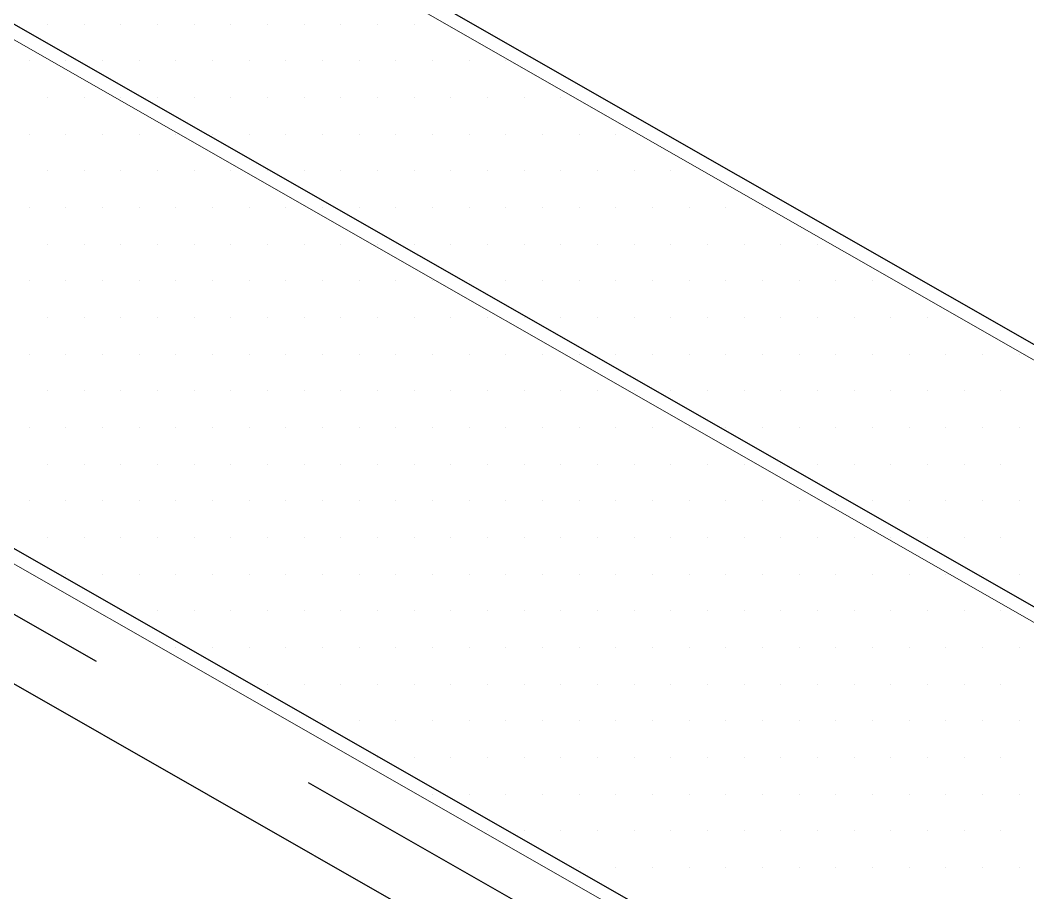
# Model space of a CAD drawing. Header units: inches. Extents: x -17.6 to 82.3, y -15.1 to 23.2.
# Drawn here: x -11.842 to -11.326, y 3.626 to 4.073 of the extents above; entities that cross this region are included whole.
import ezdxf

# ---------------------------------------------------------------- set-up
doc = ezdxf.new("R2010")
doc.units = ezdxf.units.IN
doc.header["$MEASUREMENT"] = 0
doc.linetypes.add('AI-Linetype-18', pattern=[0.375113, 0.250075, -0.125038])
for name, color, linetype, lineweight in [('.ATI-HATCH', 7, 'Continuous', 0), ('G-ANNO-TTLB', 7, 'Continuous', 0), ('TYVEK', 7, 'Continuous', 0)]:
    doc.layers.add(name, color=color, linetype=linetype, lineweight=lineweight)

# ---------------------------------------------------------------- blocks, each defined once
blk = doc.blocks.new('Block_420')
at = {"layer": '.ATI-HATCH'}
for points, knots in [([(-11.98042, 4.27412), (-11.98042, 4.27412), (-12.09708, 4.20662), (-12.09708, 4.20662), (-12.09708, 4.20662), (-11.09097, 3.63203), (-11.09097, 3.63203), (-11.09097, 3.63203), (-11.08097, 3.76051), (-11.08097, 3.76051), (-11.08097, 3.76051), (-11.98042, 4.27412), (-11.98042, 4.27412)], [0, 0, 0, 0, 1, 1, 1, 2, 2, 2, 3, 3, 3, 4, 4, 4, 4]), ([(-11.09097, 3.63203), (-11.09097, 3.63203), (-12.09708, 4.20662), (-12.09708, 4.20662), (-12.09708, 4.20662), (-12.21375, 4.13912), (-12.21375, 4.13912), (-12.21375, 4.13912), (-12.33042, 4.07162), (-12.33042, 4.07162), (-12.33042, 4.07162), (-10.4632, 3.00537), (-10.4632, 3.00537), (-10.4632, 3.00537), (-10.22986, 3.14037), (-10.22986, 3.14037), (-10.22986, 3.14037), (-10.49056, 3.28926), (-10.49056, 3.28926), (-10.49056, 3.28926), (-11.09097, 3.63203), (-11.09097, 3.63203)], [0, 0, 0, 0, 1, 1, 1, 2, 2, 2, 3, 3, 3, 4, 4, 4, 5, 5, 5, 6, 6, 6, 7, 7, 7, 7])]:
    blk.add_open_spline(points, degree=3, knots=knots, dxfattribs=at)
at = {"layer": '.ATI-HATCH', "color": 5, "lineweight": 0, "true_color": 0x0000ff}
for points in [[(-11.82754, 4.07055), (-11.82754, 4.07055), (-11.82754, 4.07055), (-11.82754, 4.07055)], [(-11.80879, 4.07055), (-11.80879, 4.07055), (-11.80879, 4.07055), (-11.80879, 4.07055)], [(-11.79003, 4.07055), (-11.79003, 4.07055), (-11.79003, 4.07055), (-11.79003, 4.07055)], [(-11.77128, 4.07055), (-11.77128, 4.07055), (-11.77128, 4.07055), (-11.77128, 4.07055)], [(-11.75252, 4.07055), (-11.75252, 4.07055), (-11.75252, 4.07055), (-11.75252, 4.07055)], [(-11.73377, 4.07055), (-11.73377, 4.07055), (-11.73377, 4.07055), (-11.73377, 4.07055)], [(-11.71501, 4.07055), (-11.71501, 4.07055), (-11.71501, 4.07055), (-11.71501, 4.07055)], [(-11.69625, 4.07055), (-11.69625, 4.07055), (-11.69625, 4.07055), (-11.69625, 4.07055)], [(-11.6775, 4.07055), (-11.6775, 4.07055), (-11.6775, 4.07055), (-11.6775, 4.07055)], [(-11.65874, 4.07055), (-11.65874, 4.07055), (-11.65874, 4.07055), (-11.65874, 4.07055)], [(-11.63999, 4.07055), (-11.63999, 4.07055), (-11.63999, 4.07055), (-11.63999, 4.07055)], [(-11.83692, 4.0518), (-11.83692, 4.0518), (-11.83692, 4.0518), (-11.83692, 4.0518)], [(-11.81817, 4.0518), (-11.81817, 4.0518), (-11.81817, 4.0518), (-11.81817, 4.0518)], [(-11.79941, 4.0518), (-11.79941, 4.0518), (-11.79941, 4.0518), (-11.79941, 4.0518)], [(-11.78066, 4.0518), (-11.78066, 4.0518), (-11.78066, 4.0518), (-11.78066, 4.0518)], [(-11.7619, 4.0518), (-11.7619, 4.0518), (-11.7619, 4.0518), (-11.7619, 4.0518)], [(-11.74314, 4.0518), (-11.74314, 4.0518), (-11.74314, 4.0518), (-11.74314, 4.0518)], [(-11.72439, 4.0518), (-11.72439, 4.0518), (-11.72439, 4.0518), (-11.72439, 4.0518)], [(-11.70563, 4.0518), (-11.70563, 4.0518), (-11.70563, 4.0518), (-11.70563, 4.0518)], [(-11.68688, 4.0518), (-11.68688, 4.0518), (-11.68688, 4.0518), (-11.68688, 4.0518)], [(-11.66812, 4.0518), (-11.66812, 4.0518), (-11.66812, 4.0518), (-11.66812, 4.0518)], [(-11.64937, 4.0518), (-11.64937, 4.0518), (-11.64937, 4.0518), (-11.64937, 4.0518)], [(-11.63061, 4.0518), (-11.63061, 4.0518), (-11.63061, 4.0518), (-11.63061, 4.0518)], [(-11.61185, 4.0518), (-11.61185, 4.0518), (-11.61185, 4.0518), (-11.61185, 4.0518)], [(-11.5931, 4.0518), (-11.5931, 4.0518), (-11.5931, 4.0518), (-11.5931, 4.0518)], [(-11.82754, 4.03304), (-11.82754, 4.03304), (-11.82754, 4.03304), (-11.82754, 4.03304)], [(-11.80879, 4.03304), (-11.80879, 4.03304), (-11.80879, 4.03304), (-11.80879, 4.03304)], [(-11.79003, 4.03304), (-11.79003, 4.03304), (-11.79003, 4.03304), (-11.79003, 4.03304)], [(-11.77128, 4.03304), (-11.77128, 4.03304), (-11.77128, 4.03304), (-11.77128, 4.03304)], [(-11.75252, 4.03304), (-11.75252, 4.03304), (-11.75252, 4.03304), (-11.75252, 4.03304)], [(-11.73377, 4.03304), (-11.73377, 4.03304), (-11.73377, 4.03304), (-11.73377, 4.03304)], [(-11.71501, 4.03304), (-11.71501, 4.03304), (-11.71501, 4.03304), (-11.71501, 4.03304)], [(-11.69625, 4.03304), (-11.69625, 4.03304), (-11.69625, 4.03304), (-11.69625, 4.03304)], [(-11.6775, 4.03304), (-11.6775, 4.03304), (-11.6775, 4.03304), (-11.6775, 4.03304)], [(-11.65874, 4.03304), (-11.65874, 4.03304), (-11.65874, 4.03304), (-11.65874, 4.03304)], [(-11.63999, 4.03304), (-11.63999, 4.03304), (-11.63999, 4.03304), (-11.63999, 4.03304)], [(-11.62123, 4.03304), (-11.62123, 4.03304), (-11.62123, 4.03304), (-11.62123, 4.03304)], [(-11.60248, 4.03304), (-11.60248, 4.03304), (-11.60248, 4.03304), (-11.60248, 4.03304)], [(-11.58372, 4.03304), (-11.58372, 4.03304), (-11.58372, 4.03304), (-11.58372, 4.03304)], [(-11.56496, 4.03304), (-11.56496, 4.03304), (-11.56496, 4.03304), (-11.56496, 4.03304)], [(-11.83692, 4.01429), (-11.83692, 4.01429), (-11.83692, 4.01429), (-11.83692, 4.01429)], [(-11.81817, 4.01429), (-11.81817, 4.01429), (-11.81817, 4.01429), (-11.81817, 4.01429)], [(-11.79941, 4.01429), (-11.79941, 4.01429), (-11.79941, 4.01429), (-11.79941, 4.01429)], [(-11.78066, 4.01429), (-11.78066, 4.01429), (-11.78066, 4.01429), (-11.78066, 4.01429)], [(-11.7619, 4.01429), (-11.7619, 4.01429), (-11.7619, 4.01429), (-11.7619, 4.01429)], [(-11.74314, 4.01429), (-11.74314, 4.01429), (-11.74314, 4.01429), (-11.74314, 4.01429)], [(-11.72439, 4.01429), (-11.72439, 4.01429), (-11.72439, 4.01429), (-11.72439, 4.01429)], [(-11.70563, 4.01429), (-11.70563, 4.01429), (-11.70563, 4.01429), (-11.70563, 4.01429)], [(-11.68688, 4.01429), (-11.68688, 4.01429), (-11.68688, 4.01429), (-11.68688, 4.01429)], [(-11.66812, 4.01429), (-11.66812, 4.01429), (-11.66812, 4.01429), (-11.66812, 4.01429)], [(-11.64937, 4.01429), (-11.64937, 4.01429), (-11.64937, 4.01429), (-11.64937, 4.01429)], [(-11.63061, 4.01429), (-11.63061, 4.01429), (-11.63061, 4.01429), (-11.63061, 4.01429)], [(-11.61185, 4.01429), (-11.61185, 4.01429), (-11.61185, 4.01429), (-11.61185, 4.01429)], [(-11.5931, 4.01429), (-11.5931, 4.01429), (-11.5931, 4.01429), (-11.5931, 4.01429)], [(-11.57434, 4.01429), (-11.57434, 4.01429), (-11.57434, 4.01429), (-11.57434, 4.01429)], [(-11.55559, 4.01429), (-11.55559, 4.01429), (-11.55559, 4.01429), (-11.55559, 4.01429)], [(-11.53683, 4.01429), (-11.53683, 4.01429), (-11.53683, 4.01429), (-11.53683, 4.01429)], [(-11.82754, 3.99553), (-11.82754, 3.99553), (-11.82754, 3.99553), (-11.82754, 3.99553)], [(-11.80879, 3.99553), (-11.80879, 3.99553), (-11.80879, 3.99553), (-11.80879, 3.99553)], [(-11.79003, 3.99553), (-11.79003, 3.99553), (-11.79003, 3.99553), (-11.79003, 3.99553)], [(-11.77128, 3.99553), (-11.77128, 3.99553), (-11.77128, 3.99553), (-11.77128, 3.99553)], [(-11.75252, 3.99553), (-11.75252, 3.99553), (-11.75252, 3.99553), (-11.75252, 3.99553)], [(-11.73377, 3.99553), (-11.73377, 3.99553), (-11.73377, 3.99553), (-11.73377, 3.99553)], [(-11.71501, 3.99553), (-11.71501, 3.99553), (-11.71501, 3.99553), (-11.71501, 3.99553)], [(-11.69625, 3.99553), (-11.69625, 3.99553), (-11.69625, 3.99553), (-11.69625, 3.99553)], [(-11.6775, 3.99553), (-11.6775, 3.99553), (-11.6775, 3.99553), (-11.6775, 3.99553)], [(-11.65874, 3.99553), (-11.65874, 3.99553), (-11.65874, 3.99553), (-11.65874, 3.99553)], [(-11.63999, 3.99553), (-11.63999, 3.99553), (-11.63999, 3.99553), (-11.63999, 3.99553)], [(-11.62123, 3.99553), (-11.62123, 3.99553), (-11.62123, 3.99553), (-11.62123, 3.99553)], [(-11.60248, 3.99553), (-11.60248, 3.99553), (-11.60248, 3.99553), (-11.60248, 3.99553)], [(-11.58372, 3.99553), (-11.58372, 3.99553), (-11.58372, 3.99553), (-11.58372, 3.99553)], [(-11.56496, 3.99553), (-11.56496, 3.99553), (-11.56496, 3.99553), (-11.56496, 3.99553)], [(-11.54621, 3.99553), (-11.54621, 3.99553), (-11.54621, 3.99553), (-11.54621, 3.99553)], [(-11.52745, 3.99553), (-11.52745, 3.99553), (-11.52745, 3.99553), (-11.52745, 3.99553)], [(-11.5087, 3.99553), (-11.5087, 3.99553), (-11.5087, 3.99553), (-11.5087, 3.99553)], [(-11.83692, 3.97677), (-11.83692, 3.97677), (-11.83692, 3.97677), (-11.83692, 3.97677)], [(-11.81817, 3.97677), (-11.81817, 3.97677), (-11.81817, 3.97677), (-11.81817, 3.97677)], [(-11.79941, 3.97677), (-11.79941, 3.97677), (-11.79941, 3.97677), (-11.79941, 3.97677)], [(-11.78066, 3.97677), (-11.78066, 3.97677), (-11.78066, 3.97677), (-11.78066, 3.97677)], [(-11.7619, 3.97677), (-11.7619, 3.97677), (-11.7619, 3.97677), (-11.7619, 3.97677)], [(-11.74314, 3.97677), (-11.74314, 3.97677), (-11.74314, 3.97677), (-11.74314, 3.97677)], [(-11.72439, 3.97677), (-11.72439, 3.97677), (-11.72439, 3.97677), (-11.72439, 3.97677)], [(-11.70563, 3.97677), (-11.70563, 3.97677), (-11.70563, 3.97677), (-11.70563, 3.97677)], [(-11.68688, 3.97677), (-11.68688, 3.97677), (-11.68688, 3.97677), (-11.68688, 3.97677)], [(-11.66812, 3.97677), (-11.66812, 3.97677), (-11.66812, 3.97677), (-11.66812, 3.97677)], [(-11.64937, 3.97677), (-11.64937, 3.97677), (-11.64937, 3.97677), (-11.64937, 3.97677)], [(-11.63061, 3.97677), (-11.63061, 3.97677), (-11.63061, 3.97677), (-11.63061, 3.97677)], [(-11.61185, 3.97677), (-11.61185, 3.97677), (-11.61185, 3.97677), (-11.61185, 3.97677)], [(-11.5931, 3.97677), (-11.5931, 3.97677), (-11.5931, 3.97677), (-11.5931, 3.97677)], [(-11.57434, 3.97677), (-11.57434, 3.97677), (-11.57434, 3.97677), (-11.57434, 3.97677)], [(-11.55559, 3.97677), (-11.55559, 3.97677), (-11.55559, 3.97677), (-11.55559, 3.97677)], [(-11.53683, 3.97677), (-11.53683, 3.97677), (-11.53683, 3.97677), (-11.53683, 3.97677)], [(-11.51808, 3.97677), (-11.51808, 3.97677), (-11.51808, 3.97677), (-11.51808, 3.97677)], [(-11.49932, 3.97677), (-11.49932, 3.97677), (-11.49932, 3.97677), (-11.49932, 3.97677)], [(-11.48056, 3.97677), (-11.48056, 3.97677), (-11.48056, 3.97677), (-11.48056, 3.97677)], [(-11.46181, 3.97677), (-11.46181, 3.97677), (-11.46181, 3.97677), (-11.46181, 3.97677)], [(-11.82754, 3.95802), (-11.82754, 3.95802), (-11.82754, 3.95802), (-11.82754, 3.95802)], [(-11.80879, 3.95802), (-11.80879, 3.95802), (-11.80879, 3.95802), (-11.80879, 3.95802)], [(-11.79003, 3.95802), (-11.79003, 3.95802), (-11.79003, 3.95802), (-11.79003, 3.95802)], [(-11.77128, 3.95802), (-11.77128, 3.95802), (-11.77128, 3.95802), (-11.77128, 3.95802)], [(-11.75252, 3.95802), (-11.75252, 3.95802), (-11.75252, 3.95802), (-11.75252, 3.95802)], [(-11.73377, 3.95802), (-11.73377, 3.95802), (-11.73377, 3.95802), (-11.73377, 3.95802)], [(-11.71501, 3.95802), (-11.71501, 3.95802), (-11.71501, 3.95802), (-11.71501, 3.95802)], [(-11.69625, 3.95802), (-11.69625, 3.95802), (-11.69625, 3.95802), (-11.69625, 3.95802)], [(-11.6775, 3.95802), (-11.6775, 3.95802), (-11.6775, 3.95802), (-11.6775, 3.95802)], [(-11.65874, 3.95802), (-11.65874, 3.95802), (-11.65874, 3.95802), (-11.65874, 3.95802)], [(-11.63999, 3.95802), (-11.63999, 3.95802), (-11.63999, 3.95802), (-11.63999, 3.95802)], [(-11.62123, 3.95802), (-11.62123, 3.95802), (-11.62123, 3.95802), (-11.62123, 3.95802)], [(-11.60248, 3.95802), (-11.60248, 3.95802), (-11.60248, 3.95802), (-11.60248, 3.95802)], [(-11.58372, 3.95802), (-11.58372, 3.95802), (-11.58372, 3.95802), (-11.58372, 3.95802)], [(-11.56496, 3.95802), (-11.56496, 3.95802), (-11.56496, 3.95802), (-11.56496, 3.95802)], [(-11.54621, 3.95802), (-11.54621, 3.95802), (-11.54621, 3.95802), (-11.54621, 3.95802)], [(-11.52745, 3.95802), (-11.52745, 3.95802), (-11.52745, 3.95802), (-11.52745, 3.95802)], [(-11.5087, 3.95802), (-11.5087, 3.95802), (-11.5087, 3.95802), (-11.5087, 3.95802)], [(-11.48994, 3.95802), (-11.48994, 3.95802), (-11.48994, 3.95802), (-11.48994, 3.95802)], [(-11.47119, 3.95802), (-11.47119, 3.95802), (-11.47119, 3.95802), (-11.47119, 3.95802)], [(-11.45243, 3.95802), (-11.45243, 3.95802), (-11.45243, 3.95802), (-11.45243, 3.95802)], [(-11.43368, 3.95802), (-11.43368, 3.95802), (-11.43368, 3.95802), (-11.43368, 3.95802)], [(-11.83692, 3.93926), (-11.83692, 3.93926), (-11.83692, 3.93926), (-11.83692, 3.93926)], [(-11.81817, 3.93926), (-11.81817, 3.93926), (-11.81817, 3.93926), (-11.81817, 3.93926)], [(-11.79941, 3.93926), (-11.79941, 3.93926), (-11.79941, 3.93926), (-11.79941, 3.93926)], [(-11.78066, 3.93926), (-11.78066, 3.93926), (-11.78066, 3.93926), (-11.78066, 3.93926)], [(-11.7619, 3.93926), (-11.7619, 3.93926), (-11.7619, 3.93926), (-11.7619, 3.93926)], [(-11.74314, 3.93926), (-11.74314, 3.93926), (-11.74314, 3.93926), (-11.74314, 3.93926)], [(-11.72439, 3.93926), (-11.72439, 3.93926), (-11.72439, 3.93926), (-11.72439, 3.93926)], [(-11.70563, 3.93926), (-11.70563, 3.93926), (-11.70563, 3.93926), (-11.70563, 3.93926)], [(-11.68688, 3.93926), (-11.68688, 3.93926), (-11.68688, 3.93926), (-11.68688, 3.93926)], [(-11.66812, 3.93926), (-11.66812, 3.93926), (-11.66812, 3.93926), (-11.66812, 3.93926)], [(-11.64937, 3.93926), (-11.64937, 3.93926), (-11.64937, 3.93926), (-11.64937, 3.93926)], [(-11.63061, 3.93926), (-11.63061, 3.93926), (-11.63061, 3.93926), (-11.63061, 3.93926)], [(-11.61185, 3.93926), (-11.61185, 3.93926), (-11.61185, 3.93926), (-11.61185, 3.93926)], [(-11.5931, 3.93926), (-11.5931, 3.93926), (-11.5931, 3.93926), (-11.5931, 3.93926)], [(-11.57434, 3.93926), (-11.57434, 3.93926), (-11.57434, 3.93926), (-11.57434, 3.93926)], [(-11.55559, 3.93926), (-11.55559, 3.93926), (-11.55559, 3.93926), (-11.55559, 3.93926)], [(-11.53683, 3.93926), (-11.53683, 3.93926), (-11.53683, 3.93926), (-11.53683, 3.93926)], [(-11.51808, 3.93926), (-11.51808, 3.93926), (-11.51808, 3.93926), (-11.51808, 3.93926)], [(-11.49932, 3.93926), (-11.49932, 3.93926), (-11.49932, 3.93926), (-11.49932, 3.93926)], [(-11.48056, 3.93926), (-11.48056, 3.93926), (-11.48056, 3.93926), (-11.48056, 3.93926)], [(-11.46181, 3.93926), (-11.46181, 3.93926), (-11.46181, 3.93926), (-11.46181, 3.93926)], [(-11.44305, 3.93926), (-11.44305, 3.93926), (-11.44305, 3.93926), (-11.44305, 3.93926)], [(-11.4243, 3.93926), (-11.4243, 3.93926), (-11.4243, 3.93926), (-11.4243, 3.93926)], [(-11.40554, 3.93926), (-11.40554, 3.93926), (-11.40554, 3.93926), (-11.40554, 3.93926)], [(-11.82754, 3.92051), (-11.82754, 3.92051), (-11.82754, 3.92051), (-11.82754, 3.92051)], [(-11.80879, 3.92051), (-11.80879, 3.92051), (-11.80879, 3.92051), (-11.80879, 3.92051)], [(-11.79003, 3.92051), (-11.79003, 3.92051), (-11.79003, 3.92051), (-11.79003, 3.92051)], [(-11.77128, 3.92051), (-11.77128, 3.92051), (-11.77128, 3.92051), (-11.77128, 3.92051)], [(-11.75252, 3.92051), (-11.75252, 3.92051), (-11.75252, 3.92051), (-11.75252, 3.92051)], [(-11.73377, 3.92051), (-11.73377, 3.92051), (-11.73377, 3.92051), (-11.73377, 3.92051)], [(-11.71501, 3.92051), (-11.71501, 3.92051), (-11.71501, 3.92051), (-11.71501, 3.92051)], [(-11.69625, 3.92051), (-11.69625, 3.92051), (-11.69625, 3.92051), (-11.69625, 3.92051)], [(-11.6775, 3.92051), (-11.6775, 3.92051), (-11.6775, 3.92051), (-11.6775, 3.92051)], [(-11.65874, 3.92051), (-11.65874, 3.92051), (-11.65874, 3.92051), (-11.65874, 3.92051)], [(-11.63999, 3.92051), (-11.63999, 3.92051), (-11.63999, 3.92051), (-11.63999, 3.92051)], [(-11.62123, 3.92051), (-11.62123, 3.92051), (-11.62123, 3.92051), (-11.62123, 3.92051)], [(-11.60248, 3.92051), (-11.60248, 3.92051), (-11.60248, 3.92051), (-11.60248, 3.92051)], [(-11.58372, 3.92051), (-11.58372, 3.92051), (-11.58372, 3.92051), (-11.58372, 3.92051)], [(-11.56496, 3.92051), (-11.56496, 3.92051), (-11.56496, 3.92051), (-11.56496, 3.92051)], [(-11.54621, 3.92051), (-11.54621, 3.92051), (-11.54621, 3.92051), (-11.54621, 3.92051)], [(-11.52745, 3.92051), (-11.52745, 3.92051), (-11.52745, 3.92051), (-11.52745, 3.92051)], [(-11.5087, 3.92051), (-11.5087, 3.92051), (-11.5087, 3.92051), (-11.5087, 3.92051)], [(-11.48994, 3.92051), (-11.48994, 3.92051), (-11.48994, 3.92051), (-11.48994, 3.92051)], [(-11.47119, 3.92051), (-11.47119, 3.92051), (-11.47119, 3.92051), (-11.47119, 3.92051)], [(-11.45243, 3.92051), (-11.45243, 3.92051), (-11.45243, 3.92051), (-11.45243, 3.92051)], [(-11.43368, 3.92051), (-11.43368, 3.92051), (-11.43368, 3.92051), (-11.43368, 3.92051)], [(-11.41492, 3.92051), (-11.41492, 3.92051), (-11.41492, 3.92051), (-11.41492, 3.92051)], [(-11.39616, 3.92051), (-11.39616, 3.92051), (-11.39616, 3.92051), (-11.39616, 3.92051)], [(-11.37741, 3.92051), (-11.37741, 3.92051), (-11.37741, 3.92051), (-11.37741, 3.92051)], [(-11.83692, 3.90175), (-11.83692, 3.90175), (-11.83692, 3.90175), (-11.83692, 3.90175)], [(-11.81817, 3.90175), (-11.81817, 3.90175), (-11.81817, 3.90175), (-11.81817, 3.90175)], [(-11.79941, 3.90175), (-11.79941, 3.90175), (-11.79941, 3.90175), (-11.79941, 3.90175)], [(-11.78066, 3.90175), (-11.78066, 3.90175), (-11.78066, 3.90175), (-11.78066, 3.90175)], [(-11.7619, 3.90175), (-11.7619, 3.90175), (-11.7619, 3.90175), (-11.7619, 3.90175)], [(-11.74314, 3.90175), (-11.74314, 3.90175), (-11.74314, 3.90175), (-11.74314, 3.90175)], [(-11.72439, 3.90175), (-11.72439, 3.90175), (-11.72439, 3.90175), (-11.72439, 3.90175)], [(-11.70563, 3.90175), (-11.70563, 3.90175), (-11.70563, 3.90175), (-11.70563, 3.90175)], [(-11.68688, 3.90175), (-11.68688, 3.90175), (-11.68688, 3.90175), (-11.68688, 3.90175)], [(-11.66812, 3.90175), (-11.66812, 3.90175), (-11.66812, 3.90175), (-11.66812, 3.90175)], [(-11.64937, 3.90175), (-11.64937, 3.90175), (-11.64937, 3.90175), (-11.64937, 3.90175)], [(-11.63061, 3.90175), (-11.63061, 3.90175), (-11.63061, 3.90175), (-11.63061, 3.90175)], [(-11.61185, 3.90175), (-11.61185, 3.90175), (-11.61185, 3.90175), (-11.61185, 3.90175)], [(-11.5931, 3.90175), (-11.5931, 3.90175), (-11.5931, 3.90175), (-11.5931, 3.90175)], [(-11.57434, 3.90175), (-11.57434, 3.90175), (-11.57434, 3.90175), (-11.57434, 3.90175)], [(-11.55559, 3.90175), (-11.55559, 3.90175), (-11.55559, 3.90175), (-11.55559, 3.90175)], [(-11.53683, 3.90175), (-11.53683, 3.90175), (-11.53683, 3.90175), (-11.53683, 3.90175)], [(-11.51808, 3.90175), (-11.51808, 3.90175), (-11.51808, 3.90175), (-11.51808, 3.90175)], [(-11.49932, 3.90175), (-11.49932, 3.90175), (-11.49932, 3.90175), (-11.49932, 3.90175)], [(-11.48056, 3.90175), (-11.48056, 3.90175), (-11.48056, 3.90175), (-11.48056, 3.90175)], [(-11.46181, 3.90175), (-11.46181, 3.90175), (-11.46181, 3.90175), (-11.46181, 3.90175)], [(-11.44305, 3.90175), (-11.44305, 3.90175), (-11.44305, 3.90175), (-11.44305, 3.90175)], [(-11.4243, 3.90175), (-11.4243, 3.90175), (-11.4243, 3.90175), (-11.4243, 3.90175)], [(-11.40554, 3.90175), (-11.40554, 3.90175), (-11.40554, 3.90175), (-11.40554, 3.90175)], [(-11.38679, 3.90175), (-11.38679, 3.90175), (-11.38679, 3.90175), (-11.38679, 3.90175)], [(-11.36803, 3.90175), (-11.36803, 3.90175), (-11.36803, 3.90175), (-11.36803, 3.90175)], [(-11.34927, 3.90175), (-11.34927, 3.90175), (-11.34927, 3.90175), (-11.34927, 3.90175)], [(-11.33052, 3.90175), (-11.33052, 3.90175), (-11.33052, 3.90175), (-11.33052, 3.90175)], [(-11.82754, 3.883), (-11.82754, 3.883), (-11.82754, 3.883), (-11.82754, 3.883)], [(-11.80879, 3.883), (-11.80879, 3.883), (-11.80879, 3.883), (-11.80879, 3.883)], [(-11.79003, 3.883), (-11.79003, 3.883), (-11.79003, 3.883), (-11.79003, 3.883)], [(-11.77128, 3.883), (-11.77128, 3.883), (-11.77128, 3.883), (-11.77128, 3.883)], [(-11.75252, 3.883), (-11.75252, 3.883), (-11.75252, 3.883), (-11.75252, 3.883)], [(-11.73377, 3.883), (-11.73377, 3.883), (-11.73377, 3.883), (-11.73377, 3.883)], [(-11.71501, 3.883), (-11.71501, 3.883), (-11.71501, 3.883), (-11.71501, 3.883)], [(-11.69625, 3.883), (-11.69625, 3.883), (-11.69625, 3.883), (-11.69625, 3.883)], [(-11.6775, 3.883), (-11.6775, 3.883), (-11.6775, 3.883), (-11.6775, 3.883)], [(-11.65874, 3.883), (-11.65874, 3.883), (-11.65874, 3.883), (-11.65874, 3.883)], [(-11.63999, 3.883), (-11.63999, 3.883), (-11.63999, 3.883), (-11.63999, 3.883)], [(-11.62123, 3.883), (-11.62123, 3.883), (-11.62123, 3.883), (-11.62123, 3.883)], [(-11.60248, 3.883), (-11.60248, 3.883), (-11.60248, 3.883), (-11.60248, 3.883)], [(-11.58372, 3.883), (-11.58372, 3.883), (-11.58372, 3.883), (-11.58372, 3.883)], [(-11.56496, 3.883), (-11.56496, 3.883), (-11.56496, 3.883), (-11.56496, 3.883)], [(-11.54621, 3.883), (-11.54621, 3.883), (-11.54621, 3.883), (-11.54621, 3.883)], [(-11.52745, 3.883), (-11.52745, 3.883), (-11.52745, 3.883), (-11.52745, 3.883)], [(-11.5087, 3.883), (-11.5087, 3.883), (-11.5087, 3.883), (-11.5087, 3.883)], [(-11.48994, 3.883), (-11.48994, 3.883), (-11.48994, 3.883), (-11.48994, 3.883)], [(-11.47119, 3.883), (-11.47119, 3.883), (-11.47119, 3.883), (-11.47119, 3.883)], [(-11.45243, 3.883), (-11.45243, 3.883), (-11.45243, 3.883), (-11.45243, 3.883)], [(-11.43368, 3.883), (-11.43368, 3.883), (-11.43368, 3.883), (-11.43368, 3.883)], [(-11.41492, 3.883), (-11.41492, 3.883), (-11.41492, 3.883), (-11.41492, 3.883)], [(-11.39616, 3.883), (-11.39616, 3.883), (-11.39616, 3.883), (-11.39616, 3.883)], [(-11.37741, 3.883), (-11.37741, 3.883), (-11.37741, 3.883), (-11.37741, 3.883)], [(-11.35865, 3.883), (-11.35865, 3.883), (-11.35865, 3.883), (-11.35865, 3.883)], [(-11.3399, 3.883), (-11.3399, 3.883), (-11.3399, 3.883), (-11.3399, 3.883)], [(-11.83692, 3.86424), (-11.83692, 3.86424), (-11.83692, 3.86424), (-11.83692, 3.86424)], [(-11.81817, 3.86424), (-11.81817, 3.86424), (-11.81817, 3.86424), (-11.81817, 3.86424)], [(-11.79941, 3.86424), (-11.79941, 3.86424), (-11.79941, 3.86424), (-11.79941, 3.86424)], [(-11.78066, 3.86424), (-11.78066, 3.86424), (-11.78066, 3.86424), (-11.78066, 3.86424)], [(-11.7619, 3.86424), (-11.7619, 3.86424), (-11.7619, 3.86424), (-11.7619, 3.86424)], [(-11.74314, 3.86424), (-11.74314, 3.86424), (-11.74314, 3.86424), (-11.74314, 3.86424)], [(-11.72439, 3.86424), (-11.72439, 3.86424), (-11.72439, 3.86424), (-11.72439, 3.86424)], [(-11.70563, 3.86424), (-11.70563, 3.86424), (-11.70563, 3.86424), (-11.70563, 3.86424)], [(-11.68688, 3.86424), (-11.68688, 3.86424), (-11.68688, 3.86424), (-11.68688, 3.86424)], [(-11.66812, 3.86424), (-11.66812, 3.86424), (-11.66812, 3.86424), (-11.66812, 3.86424)], [(-11.64937, 3.86424), (-11.64937, 3.86424), (-11.64937, 3.86424), (-11.64937, 3.86424)], [(-11.63061, 3.86424), (-11.63061, 3.86424), (-11.63061, 3.86424), (-11.63061, 3.86424)], [(-11.61185, 3.86424), (-11.61185, 3.86424), (-11.61185, 3.86424), (-11.61185, 3.86424)], [(-11.5931, 3.86424), (-11.5931, 3.86424), (-11.5931, 3.86424), (-11.5931, 3.86424)], [(-11.57434, 3.86424), (-11.57434, 3.86424), (-11.57434, 3.86424), (-11.57434, 3.86424)], [(-11.55559, 3.86424), (-11.55559, 3.86424), (-11.55559, 3.86424), (-11.55559, 3.86424)], [(-11.53683, 3.86424), (-11.53683, 3.86424), (-11.53683, 3.86424), (-11.53683, 3.86424)], [(-11.51808, 3.86424), (-11.51808, 3.86424), (-11.51808, 3.86424), (-11.51808, 3.86424)], [(-11.49932, 3.86424), (-11.49932, 3.86424), (-11.49932, 3.86424), (-11.49932, 3.86424)], [(-11.48056, 3.86424), (-11.48056, 3.86424), (-11.48056, 3.86424), (-11.48056, 3.86424)], [(-11.46181, 3.86424), (-11.46181, 3.86424), (-11.46181, 3.86424), (-11.46181, 3.86424)], [(-11.44305, 3.86424), (-11.44305, 3.86424), (-11.44305, 3.86424), (-11.44305, 3.86424)], [(-11.4243, 3.86424), (-11.4243, 3.86424), (-11.4243, 3.86424), (-11.4243, 3.86424)], [(-11.40554, 3.86424), (-11.40554, 3.86424), (-11.40554, 3.86424), (-11.40554, 3.86424)], [(-11.38679, 3.86424), (-11.38679, 3.86424), (-11.38679, 3.86424), (-11.38679, 3.86424)], [(-11.36803, 3.86424), (-11.36803, 3.86424), (-11.36803, 3.86424), (-11.36803, 3.86424)], [(-11.34927, 3.86424), (-11.34927, 3.86424), (-11.34927, 3.86424), (-11.34927, 3.86424)], [(-11.33052, 3.86424), (-11.33052, 3.86424), (-11.33052, 3.86424), (-11.33052, 3.86424)], [(-11.82754, 3.84548), (-11.82754, 3.84548), (-11.82754, 3.84548), (-11.82754, 3.84548)], [(-11.80879, 3.84548), (-11.80879, 3.84548), (-11.80879, 3.84548), (-11.80879, 3.84548)], [(-11.79003, 3.84548), (-11.79003, 3.84548), (-11.79003, 3.84548), (-11.79003, 3.84548)], [(-11.77128, 3.84548), (-11.77128, 3.84548), (-11.77128, 3.84548), (-11.77128, 3.84548)], [(-11.75252, 3.84548), (-11.75252, 3.84548), (-11.75252, 3.84548), (-11.75252, 3.84548)], [(-11.73377, 3.84548), (-11.73377, 3.84548), (-11.73377, 3.84548), (-11.73377, 3.84548)], [(-11.71501, 3.84548), (-11.71501, 3.84548), (-11.71501, 3.84548), (-11.71501, 3.84548)], [(-11.69625, 3.84548), (-11.69625, 3.84548), (-11.69625, 3.84548), (-11.69625, 3.84548)], [(-11.6775, 3.84548), (-11.6775, 3.84548), (-11.6775, 3.84548), (-11.6775, 3.84548)], [(-11.65874, 3.84548), (-11.65874, 3.84548), (-11.65874, 3.84548), (-11.65874, 3.84548)], [(-11.63999, 3.84548), (-11.63999, 3.84548), (-11.63999, 3.84548), (-11.63999, 3.84548)], [(-11.62123, 3.84548), (-11.62123, 3.84548), (-11.62123, 3.84548), (-11.62123, 3.84548)], [(-11.60248, 3.84548), (-11.60248, 3.84548), (-11.60248, 3.84548), (-11.60248, 3.84548)], [(-11.58372, 3.84548), (-11.58372, 3.84548), (-11.58372, 3.84548), (-11.58372, 3.84548)], [(-11.56496, 3.84548), (-11.56496, 3.84548), (-11.56496, 3.84548), (-11.56496, 3.84548)], [(-11.54621, 3.84548), (-11.54621, 3.84548), (-11.54621, 3.84548), (-11.54621, 3.84548)], [(-11.52745, 3.84548), (-11.52745, 3.84548), (-11.52745, 3.84548), (-11.52745, 3.84548)], [(-11.5087, 3.84548), (-11.5087, 3.84548), (-11.5087, 3.84548), (-11.5087, 3.84548)], [(-11.48994, 3.84548), (-11.48994, 3.84548), (-11.48994, 3.84548), (-11.48994, 3.84548)], [(-11.47119, 3.84548), (-11.47119, 3.84548), (-11.47119, 3.84548), (-11.47119, 3.84548)], [(-11.45243, 3.84548), (-11.45243, 3.84548), (-11.45243, 3.84548), (-11.45243, 3.84548)], [(-11.43368, 3.84548), (-11.43368, 3.84548), (-11.43368, 3.84548), (-11.43368, 3.84548)], [(-11.41492, 3.84548), (-11.41492, 3.84548), (-11.41492, 3.84548), (-11.41492, 3.84548)], [(-11.39616, 3.84548), (-11.39616, 3.84548), (-11.39616, 3.84548), (-11.39616, 3.84548)], [(-11.37741, 3.84548), (-11.37741, 3.84548), (-11.37741, 3.84548), (-11.37741, 3.84548)], [(-11.35865, 3.84548), (-11.35865, 3.84548), (-11.35865, 3.84548), (-11.35865, 3.84548)], [(-11.3399, 3.84548), (-11.3399, 3.84548), (-11.3399, 3.84548), (-11.3399, 3.84548)], [(-11.83692, 3.82673), (-11.83692, 3.82673), (-11.83692, 3.82673), (-11.83692, 3.82673)], [(-11.81817, 3.82673), (-11.81817, 3.82673), (-11.81817, 3.82673), (-11.81817, 3.82673)], [(-11.79941, 3.82673), (-11.79941, 3.82673), (-11.79941, 3.82673), (-11.79941, 3.82673)], [(-11.78066, 3.82673), (-11.78066, 3.82673), (-11.78066, 3.82673), (-11.78066, 3.82673)], [(-11.7619, 3.82673), (-11.7619, 3.82673), (-11.7619, 3.82673), (-11.7619, 3.82673)], [(-11.74314, 3.82673), (-11.74314, 3.82673), (-11.74314, 3.82673), (-11.74314, 3.82673)], [(-11.72439, 3.82673), (-11.72439, 3.82673), (-11.72439, 3.82673), (-11.72439, 3.82673)], [(-11.70563, 3.82673), (-11.70563, 3.82673), (-11.70563, 3.82673), (-11.70563, 3.82673)], [(-11.68688, 3.82673), (-11.68688, 3.82673), (-11.68688, 3.82673), (-11.68688, 3.82673)], [(-11.66812, 3.82673), (-11.66812, 3.82673), (-11.66812, 3.82673), (-11.66812, 3.82673)], [(-11.64937, 3.82673), (-11.64937, 3.82673), (-11.64937, 3.82673), (-11.64937, 3.82673)], [(-11.63061, 3.82673), (-11.63061, 3.82673), (-11.63061, 3.82673), (-11.63061, 3.82673)], [(-11.61185, 3.82673), (-11.61185, 3.82673), (-11.61185, 3.82673), (-11.61185, 3.82673)], [(-11.5931, 3.82673), (-11.5931, 3.82673), (-11.5931, 3.82673), (-11.5931, 3.82673)], [(-11.57434, 3.82673), (-11.57434, 3.82673), (-11.57434, 3.82673), (-11.57434, 3.82673)], [(-11.55559, 3.82673), (-11.55559, 3.82673), (-11.55559, 3.82673), (-11.55559, 3.82673)], [(-11.53683, 3.82673), (-11.53683, 3.82673), (-11.53683, 3.82673), (-11.53683, 3.82673)], [(-11.51808, 3.82673), (-11.51808, 3.82673), (-11.51808, 3.82673), (-11.51808, 3.82673)], [(-11.49932, 3.82673), (-11.49932, 3.82673), (-11.49932, 3.82673), (-11.49932, 3.82673)], [(-11.48056, 3.82673), (-11.48056, 3.82673), (-11.48056, 3.82673), (-11.48056, 3.82673)], [(-11.46181, 3.82673), (-11.46181, 3.82673), (-11.46181, 3.82673), (-11.46181, 3.82673)], [(-11.44305, 3.82673), (-11.44305, 3.82673), (-11.44305, 3.82673), (-11.44305, 3.82673)], [(-11.4243, 3.82673), (-11.4243, 3.82673), (-11.4243, 3.82673), (-11.4243, 3.82673)], [(-11.40554, 3.82673), (-11.40554, 3.82673), (-11.40554, 3.82673), (-11.40554, 3.82673)], [(-11.38679, 3.82673), (-11.38679, 3.82673), (-11.38679, 3.82673), (-11.38679, 3.82673)], [(-11.36803, 3.82673), (-11.36803, 3.82673), (-11.36803, 3.82673), (-11.36803, 3.82673)], [(-11.34927, 3.82673), (-11.34927, 3.82673), (-11.34927, 3.82673), (-11.34927, 3.82673)], [(-11.33052, 3.82673), (-11.33052, 3.82673), (-11.33052, 3.82673), (-11.33052, 3.82673)], [(-11.82754, 3.80797), (-11.82754, 3.80797), (-11.82754, 3.80797), (-11.82754, 3.80797)], [(-11.80879, 3.80797), (-11.80879, 3.80797), (-11.80879, 3.80797), (-11.80879, 3.80797)], [(-11.79003, 3.80797), (-11.79003, 3.80797), (-11.79003, 3.80797), (-11.79003, 3.80797)], [(-11.77128, 3.80797), (-11.77128, 3.80797), (-11.77128, 3.80797), (-11.77128, 3.80797)], [(-11.75252, 3.80797), (-11.75252, 3.80797), (-11.75252, 3.80797), (-11.75252, 3.80797)], [(-11.73377, 3.80797), (-11.73377, 3.80797), (-11.73377, 3.80797), (-11.73377, 3.80797)], [(-11.71501, 3.80797), (-11.71501, 3.80797), (-11.71501, 3.80797), (-11.71501, 3.80797)], [(-11.69625, 3.80797), (-11.69625, 3.80797), (-11.69625, 3.80797), (-11.69625, 3.80797)], [(-11.6775, 3.80797), (-11.6775, 3.80797), (-11.6775, 3.80797), (-11.6775, 3.80797)], [(-11.65874, 3.80797), (-11.65874, 3.80797), (-11.65874, 3.80797), (-11.65874, 3.80797)], [(-11.63999, 3.80797), (-11.63999, 3.80797), (-11.63999, 3.80797), (-11.63999, 3.80797)], [(-11.62123, 3.80797), (-11.62123, 3.80797), (-11.62123, 3.80797), (-11.62123, 3.80797)], [(-11.60248, 3.80797), (-11.60248, 3.80797), (-11.60248, 3.80797), (-11.60248, 3.80797)], [(-11.58372, 3.80797), (-11.58372, 3.80797), (-11.58372, 3.80797), (-11.58372, 3.80797)], [(-11.56496, 3.80797), (-11.56496, 3.80797), (-11.56496, 3.80797), (-11.56496, 3.80797)], [(-11.54621, 3.80797), (-11.54621, 3.80797), (-11.54621, 3.80797), (-11.54621, 3.80797)], [(-11.52745, 3.80797), (-11.52745, 3.80797), (-11.52745, 3.80797), (-11.52745, 3.80797)], [(-11.5087, 3.80797), (-11.5087, 3.80797), (-11.5087, 3.80797), (-11.5087, 3.80797)], [(-11.48994, 3.80797), (-11.48994, 3.80797), (-11.48994, 3.80797), (-11.48994, 3.80797)], [(-11.47119, 3.80797), (-11.47119, 3.80797), (-11.47119, 3.80797), (-11.47119, 3.80797)], [(-11.45243, 3.80797), (-11.45243, 3.80797), (-11.45243, 3.80797), (-11.45243, 3.80797)], [(-11.43368, 3.80797), (-11.43368, 3.80797), (-11.43368, 3.80797), (-11.43368, 3.80797)], [(-11.41492, 3.80797), (-11.41492, 3.80797), (-11.41492, 3.80797), (-11.41492, 3.80797)], [(-11.39616, 3.80797), (-11.39616, 3.80797), (-11.39616, 3.80797), (-11.39616, 3.80797)], [(-11.37741, 3.80797), (-11.37741, 3.80797), (-11.37741, 3.80797), (-11.37741, 3.80797)], [(-11.35865, 3.80797), (-11.35865, 3.80797), (-11.35865, 3.80797), (-11.35865, 3.80797)], [(-11.3399, 3.80797), (-11.3399, 3.80797), (-11.3399, 3.80797), (-11.3399, 3.80797)], [(-11.81817, 3.78922), (-11.81817, 3.78922), (-11.81817, 3.78922), (-11.81817, 3.78922)], [(-11.79941, 3.78922), (-11.79941, 3.78922), (-11.79941, 3.78922), (-11.79941, 3.78922)], [(-11.78066, 3.78922), (-11.78066, 3.78922), (-11.78066, 3.78922), (-11.78066, 3.78922)], [(-11.7619, 3.78922), (-11.7619, 3.78922), (-11.7619, 3.78922), (-11.7619, 3.78922)], [(-11.74314, 3.78922), (-11.74314, 3.78922), (-11.74314, 3.78922), (-11.74314, 3.78922)], [(-11.72439, 3.78922), (-11.72439, 3.78922), (-11.72439, 3.78922), (-11.72439, 3.78922)], [(-11.70563, 3.78922), (-11.70563, 3.78922), (-11.70563, 3.78922), (-11.70563, 3.78922)], [(-11.68688, 3.78922), (-11.68688, 3.78922), (-11.68688, 3.78922), (-11.68688, 3.78922)], [(-11.66812, 3.78922), (-11.66812, 3.78922), (-11.66812, 3.78922), (-11.66812, 3.78922)], [(-11.64937, 3.78922), (-11.64937, 3.78922), (-11.64937, 3.78922), (-11.64937, 3.78922)], [(-11.63061, 3.78922), (-11.63061, 3.78922), (-11.63061, 3.78922), (-11.63061, 3.78922)], [(-11.61185, 3.78922), (-11.61185, 3.78922), (-11.61185, 3.78922), (-11.61185, 3.78922)], [(-11.5931, 3.78922), (-11.5931, 3.78922), (-11.5931, 3.78922), (-11.5931, 3.78922)], [(-11.57434, 3.78922), (-11.57434, 3.78922), (-11.57434, 3.78922), (-11.57434, 3.78922)], [(-11.55559, 3.78922), (-11.55559, 3.78922), (-11.55559, 3.78922), (-11.55559, 3.78922)], [(-11.53683, 3.78922), (-11.53683, 3.78922), (-11.53683, 3.78922), (-11.53683, 3.78922)], [(-11.51808, 3.78922), (-11.51808, 3.78922), (-11.51808, 3.78922), (-11.51808, 3.78922)], [(-11.49932, 3.78922), (-11.49932, 3.78922), (-11.49932, 3.78922), (-11.49932, 3.78922)], [(-11.48056, 3.78922), (-11.48056, 3.78922), (-11.48056, 3.78922), (-11.48056, 3.78922)], [(-11.46181, 3.78922), (-11.46181, 3.78922), (-11.46181, 3.78922), (-11.46181, 3.78922)], [(-11.44305, 3.78922), (-11.44305, 3.78922), (-11.44305, 3.78922), (-11.44305, 3.78922)], [(-11.4243, 3.78922), (-11.4243, 3.78922), (-11.4243, 3.78922), (-11.4243, 3.78922)], [(-11.40554, 3.78922), (-11.40554, 3.78922), (-11.40554, 3.78922), (-11.40554, 3.78922)], [(-11.38679, 3.78922), (-11.38679, 3.78922), (-11.38679, 3.78922), (-11.38679, 3.78922)], [(-11.36803, 3.78922), (-11.36803, 3.78922), (-11.36803, 3.78922), (-11.36803, 3.78922)], [(-11.34927, 3.78922), (-11.34927, 3.78922), (-11.34927, 3.78922), (-11.34927, 3.78922)], [(-11.33052, 3.78922), (-11.33052, 3.78922), (-11.33052, 3.78922), (-11.33052, 3.78922)], [(-11.79003, 3.77046), (-11.79003, 3.77046), (-11.79003, 3.77046), (-11.79003, 3.77046)], [(-11.77128, 3.77046), (-11.77128, 3.77046), (-11.77128, 3.77046), (-11.77128, 3.77046)], [(-11.75252, 3.77046), (-11.75252, 3.77046), (-11.75252, 3.77046), (-11.75252, 3.77046)], [(-11.73377, 3.77046), (-11.73377, 3.77046), (-11.73377, 3.77046), (-11.73377, 3.77046)], [(-11.71501, 3.77046), (-11.71501, 3.77046), (-11.71501, 3.77046), (-11.71501, 3.77046)], [(-11.69625, 3.77046), (-11.69625, 3.77046), (-11.69625, 3.77046), (-11.69625, 3.77046)], [(-11.6775, 3.77046), (-11.6775, 3.77046), (-11.6775, 3.77046), (-11.6775, 3.77046)], [(-11.65874, 3.77046), (-11.65874, 3.77046), (-11.65874, 3.77046), (-11.65874, 3.77046)], [(-11.63999, 3.77046), (-11.63999, 3.77046), (-11.63999, 3.77046), (-11.63999, 3.77046)], [(-11.62123, 3.77046), (-11.62123, 3.77046), (-11.62123, 3.77046), (-11.62123, 3.77046)], [(-11.60248, 3.77046), (-11.60248, 3.77046), (-11.60248, 3.77046), (-11.60248, 3.77046)], [(-11.58372, 3.77046), (-11.58372, 3.77046), (-11.58372, 3.77046), (-11.58372, 3.77046)], [(-11.56496, 3.77046), (-11.56496, 3.77046), (-11.56496, 3.77046), (-11.56496, 3.77046)], [(-11.54621, 3.77046), (-11.54621, 3.77046), (-11.54621, 3.77046), (-11.54621, 3.77046)], [(-11.52745, 3.77046), (-11.52745, 3.77046), (-11.52745, 3.77046), (-11.52745, 3.77046)], [(-11.5087, 3.77046), (-11.5087, 3.77046), (-11.5087, 3.77046), (-11.5087, 3.77046)], [(-11.48994, 3.77046), (-11.48994, 3.77046), (-11.48994, 3.77046), (-11.48994, 3.77046)], [(-11.47119, 3.77046), (-11.47119, 3.77046), (-11.47119, 3.77046), (-11.47119, 3.77046)], [(-11.45243, 3.77046), (-11.45243, 3.77046), (-11.45243, 3.77046), (-11.45243, 3.77046)], [(-11.43368, 3.77046), (-11.43368, 3.77046), (-11.43368, 3.77046), (-11.43368, 3.77046)], [(-11.41492, 3.77046), (-11.41492, 3.77046), (-11.41492, 3.77046), (-11.41492, 3.77046)], [(-11.39616, 3.77046), (-11.39616, 3.77046), (-11.39616, 3.77046), (-11.39616, 3.77046)], [(-11.37741, 3.77046), (-11.37741, 3.77046), (-11.37741, 3.77046), (-11.37741, 3.77046)], [(-11.35865, 3.77046), (-11.35865, 3.77046), (-11.35865, 3.77046), (-11.35865, 3.77046)], [(-11.3399, 3.77046), (-11.3399, 3.77046), (-11.3399, 3.77046), (-11.3399, 3.77046)], [(-11.7619, 3.75171), (-11.7619, 3.75171), (-11.7619, 3.75171), (-11.7619, 3.75171)], [(-11.74314, 3.75171), (-11.74314, 3.75171), (-11.74314, 3.75171), (-11.74314, 3.75171)], [(-11.72439, 3.75171), (-11.72439, 3.75171), (-11.72439, 3.75171), (-11.72439, 3.75171)], [(-11.70563, 3.75171), (-11.70563, 3.75171), (-11.70563, 3.75171), (-11.70563, 3.75171)], [(-11.68688, 3.75171), (-11.68688, 3.75171), (-11.68688, 3.75171), (-11.68688, 3.75171)], [(-11.66812, 3.75171), (-11.66812, 3.75171), (-11.66812, 3.75171), (-11.66812, 3.75171)], [(-11.64937, 3.75171), (-11.64937, 3.75171), (-11.64937, 3.75171), (-11.64937, 3.75171)], [(-11.63061, 3.75171), (-11.63061, 3.75171), (-11.63061, 3.75171), (-11.63061, 3.75171)], [(-11.61185, 3.75171), (-11.61185, 3.75171), (-11.61185, 3.75171), (-11.61185, 3.75171)], [(-11.5931, 3.75171), (-11.5931, 3.75171), (-11.5931, 3.75171), (-11.5931, 3.75171)], [(-11.57434, 3.75171), (-11.57434, 3.75171), (-11.57434, 3.75171), (-11.57434, 3.75171)], [(-11.55559, 3.75171), (-11.55559, 3.75171), (-11.55559, 3.75171), (-11.55559, 3.75171)], [(-11.53683, 3.75171), (-11.53683, 3.75171), (-11.53683, 3.75171), (-11.53683, 3.75171)], [(-11.51808, 3.75171), (-11.51808, 3.75171), (-11.51808, 3.75171), (-11.51808, 3.75171)], [(-11.49932, 3.75171), (-11.49932, 3.75171), (-11.49932, 3.75171), (-11.49932, 3.75171)], [(-11.48056, 3.75171), (-11.48056, 3.75171), (-11.48056, 3.75171), (-11.48056, 3.75171)], [(-11.46181, 3.75171), (-11.46181, 3.75171), (-11.46181, 3.75171), (-11.46181, 3.75171)], [(-11.44305, 3.75171), (-11.44305, 3.75171), (-11.44305, 3.75171), (-11.44305, 3.75171)], [(-11.4243, 3.75171), (-11.4243, 3.75171), (-11.4243, 3.75171), (-11.4243, 3.75171)], [(-11.40554, 3.75171), (-11.40554, 3.75171), (-11.40554, 3.75171), (-11.40554, 3.75171)], [(-11.38679, 3.75171), (-11.38679, 3.75171), (-11.38679, 3.75171), (-11.38679, 3.75171)], [(-11.36803, 3.75171), (-11.36803, 3.75171), (-11.36803, 3.75171), (-11.36803, 3.75171)], [(-11.34927, 3.75171), (-11.34927, 3.75171), (-11.34927, 3.75171), (-11.34927, 3.75171)], [(-11.33052, 3.75171), (-11.33052, 3.75171), (-11.33052, 3.75171), (-11.33052, 3.75171)], [(-11.73377, 3.73295), (-11.73377, 3.73295), (-11.73377, 3.73295), (-11.73377, 3.73295)], [(-11.71501, 3.73295), (-11.71501, 3.73295), (-11.71501, 3.73295), (-11.71501, 3.73295)], [(-11.69625, 3.73295), (-11.69625, 3.73295), (-11.69625, 3.73295), (-11.69625, 3.73295)], [(-11.6775, 3.73295), (-11.6775, 3.73295), (-11.6775, 3.73295), (-11.6775, 3.73295)], [(-11.65874, 3.73295), (-11.65874, 3.73295), (-11.65874, 3.73295), (-11.65874, 3.73295)], [(-11.63999, 3.73295), (-11.63999, 3.73295), (-11.63999, 3.73295), (-11.63999, 3.73295)], [(-11.62123, 3.73295), (-11.62123, 3.73295), (-11.62123, 3.73295), (-11.62123, 3.73295)], [(-11.60248, 3.73295), (-11.60248, 3.73295), (-11.60248, 3.73295), (-11.60248, 3.73295)], [(-11.58372, 3.73295), (-11.58372, 3.73295), (-11.58372, 3.73295), (-11.58372, 3.73295)], [(-11.56496, 3.73295), (-11.56496, 3.73295), (-11.56496, 3.73295), (-11.56496, 3.73295)], [(-11.54621, 3.73295), (-11.54621, 3.73295), (-11.54621, 3.73295), (-11.54621, 3.73295)], [(-11.52745, 3.73295), (-11.52745, 3.73295), (-11.52745, 3.73295), (-11.52745, 3.73295)], [(-11.5087, 3.73295), (-11.5087, 3.73295), (-11.5087, 3.73295), (-11.5087, 3.73295)], [(-11.48994, 3.73295), (-11.48994, 3.73295), (-11.48994, 3.73295), (-11.48994, 3.73295)], [(-11.47119, 3.73295), (-11.47119, 3.73295), (-11.47119, 3.73295), (-11.47119, 3.73295)], [(-11.45243, 3.73295), (-11.45243, 3.73295), (-11.45243, 3.73295), (-11.45243, 3.73295)], [(-11.43368, 3.73295), (-11.43368, 3.73295), (-11.43368, 3.73295), (-11.43368, 3.73295)], [(-11.41492, 3.73295), (-11.41492, 3.73295), (-11.41492, 3.73295), (-11.41492, 3.73295)], [(-11.39616, 3.73295), (-11.39616, 3.73295), (-11.39616, 3.73295), (-11.39616, 3.73295)], [(-11.37741, 3.73295), (-11.37741, 3.73295), (-11.37741, 3.73295), (-11.37741, 3.73295)], [(-11.35865, 3.73295), (-11.35865, 3.73295), (-11.35865, 3.73295), (-11.35865, 3.73295)], [(-11.3399, 3.73295), (-11.3399, 3.73295), (-11.3399, 3.73295), (-11.3399, 3.73295)], [(-11.68688, 3.7142), (-11.68688, 3.7142), (-11.68688, 3.7142), (-11.68688, 3.7142)], [(-11.66812, 3.7142), (-11.66812, 3.7142), (-11.66812, 3.7142), (-11.66812, 3.7142)], [(-11.64937, 3.7142), (-11.64937, 3.7142), (-11.64937, 3.7142), (-11.64937, 3.7142)], [(-11.63061, 3.7142), (-11.63061, 3.7142), (-11.63061, 3.7142), (-11.63061, 3.7142)], [(-11.61185, 3.7142), (-11.61185, 3.7142), (-11.61185, 3.7142), (-11.61185, 3.7142)], [(-11.5931, 3.7142), (-11.5931, 3.7142), (-11.5931, 3.7142), (-11.5931, 3.7142)], [(-11.57434, 3.7142), (-11.57434, 3.7142), (-11.57434, 3.7142), (-11.57434, 3.7142)], [(-11.55559, 3.7142), (-11.55559, 3.7142), (-11.55559, 3.7142), (-11.55559, 3.7142)], [(-11.53683, 3.7142), (-11.53683, 3.7142), (-11.53683, 3.7142), (-11.53683, 3.7142)], [(-11.51808, 3.7142), (-11.51808, 3.7142), (-11.51808, 3.7142), (-11.51808, 3.7142)], [(-11.49932, 3.7142), (-11.49932, 3.7142), (-11.49932, 3.7142), (-11.49932, 3.7142)], [(-11.48056, 3.7142), (-11.48056, 3.7142), (-11.48056, 3.7142), (-11.48056, 3.7142)], [(-11.46181, 3.7142), (-11.46181, 3.7142), (-11.46181, 3.7142), (-11.46181, 3.7142)], [(-11.44305, 3.7142), (-11.44305, 3.7142), (-11.44305, 3.7142), (-11.44305, 3.7142)], [(-11.4243, 3.7142), (-11.4243, 3.7142), (-11.4243, 3.7142), (-11.4243, 3.7142)], [(-11.40554, 3.7142), (-11.40554, 3.7142), (-11.40554, 3.7142), (-11.40554, 3.7142)], [(-11.38679, 3.7142), (-11.38679, 3.7142), (-11.38679, 3.7142), (-11.38679, 3.7142)], [(-11.36803, 3.7142), (-11.36803, 3.7142), (-11.36803, 3.7142), (-11.36803, 3.7142)], [(-11.34927, 3.7142), (-11.34927, 3.7142), (-11.34927, 3.7142), (-11.34927, 3.7142)], [(-11.33052, 3.7142), (-11.33052, 3.7142), (-11.33052, 3.7142), (-11.33052, 3.7142)], [(-11.65874, 3.69544), (-11.65874, 3.69544), (-11.65874, 3.69544), (-11.65874, 3.69544)], [(-11.63999, 3.69544), (-11.63999, 3.69544), (-11.63999, 3.69544), (-11.63999, 3.69544)], [(-11.62123, 3.69544), (-11.62123, 3.69544), (-11.62123, 3.69544), (-11.62123, 3.69544)], [(-11.60248, 3.69544), (-11.60248, 3.69544), (-11.60248, 3.69544), (-11.60248, 3.69544)], [(-11.58372, 3.69544), (-11.58372, 3.69544), (-11.58372, 3.69544), (-11.58372, 3.69544)], [(-11.56496, 3.69544), (-11.56496, 3.69544), (-11.56496, 3.69544), (-11.56496, 3.69544)], [(-11.54621, 3.69544), (-11.54621, 3.69544), (-11.54621, 3.69544), (-11.54621, 3.69544)], [(-11.52745, 3.69544), (-11.52745, 3.69544), (-11.52745, 3.69544), (-11.52745, 3.69544)], [(-11.5087, 3.69544), (-11.5087, 3.69544), (-11.5087, 3.69544), (-11.5087, 3.69544)], [(-11.48994, 3.69544), (-11.48994, 3.69544), (-11.48994, 3.69544), (-11.48994, 3.69544)], [(-11.47119, 3.69544), (-11.47119, 3.69544), (-11.47119, 3.69544), (-11.47119, 3.69544)], [(-11.45243, 3.69544), (-11.45243, 3.69544), (-11.45243, 3.69544), (-11.45243, 3.69544)], [(-11.43368, 3.69544), (-11.43368, 3.69544), (-11.43368, 3.69544), (-11.43368, 3.69544)], [(-11.41492, 3.69544), (-11.41492, 3.69544), (-11.41492, 3.69544), (-11.41492, 3.69544)], [(-11.39616, 3.69544), (-11.39616, 3.69544), (-11.39616, 3.69544), (-11.39616, 3.69544)], [(-11.37741, 3.69544), (-11.37741, 3.69544), (-11.37741, 3.69544), (-11.37741, 3.69544)], [(-11.35865, 3.69544), (-11.35865, 3.69544), (-11.35865, 3.69544), (-11.35865, 3.69544)], [(-11.3399, 3.69544), (-11.3399, 3.69544), (-11.3399, 3.69544), (-11.3399, 3.69544)], [(-11.63061, 3.67668), (-11.63061, 3.67668), (-11.63061, 3.67668), (-11.63061, 3.67668)], [(-11.61185, 3.67668), (-11.61185, 3.67668), (-11.61185, 3.67668), (-11.61185, 3.67668)], [(-11.5931, 3.67668), (-11.5931, 3.67668), (-11.5931, 3.67668), (-11.5931, 3.67668)], [(-11.57434, 3.67668), (-11.57434, 3.67668), (-11.57434, 3.67668), (-11.57434, 3.67668)], [(-11.55559, 3.67668), (-11.55559, 3.67668), (-11.55559, 3.67668), (-11.55559, 3.67668)], [(-11.53683, 3.67668), (-11.53683, 3.67668), (-11.53683, 3.67668), (-11.53683, 3.67668)], [(-11.51808, 3.67668), (-11.51808, 3.67668), (-11.51808, 3.67668), (-11.51808, 3.67668)], [(-11.49932, 3.67668), (-11.49932, 3.67668), (-11.49932, 3.67668), (-11.49932, 3.67668)], [(-11.48056, 3.67668), (-11.48056, 3.67668), (-11.48056, 3.67668), (-11.48056, 3.67668)], [(-11.46181, 3.67668), (-11.46181, 3.67668), (-11.46181, 3.67668), (-11.46181, 3.67668)], [(-11.44305, 3.67668), (-11.44305, 3.67668), (-11.44305, 3.67668), (-11.44305, 3.67668)], [(-11.4243, 3.67668), (-11.4243, 3.67668), (-11.4243, 3.67668), (-11.4243, 3.67668)], [(-11.40554, 3.67668), (-11.40554, 3.67668), (-11.40554, 3.67668), (-11.40554, 3.67668)], [(-11.38679, 3.67668), (-11.38679, 3.67668), (-11.38679, 3.67668), (-11.38679, 3.67668)], [(-11.36803, 3.67668), (-11.36803, 3.67668), (-11.36803, 3.67668), (-11.36803, 3.67668)], [(-11.34927, 3.67668), (-11.34927, 3.67668), (-11.34927, 3.67668), (-11.34927, 3.67668)], [(-11.33052, 3.67668), (-11.33052, 3.67668), (-11.33052, 3.67668), (-11.33052, 3.67668)], [(-11.60248, 3.65793), (-11.60248, 3.65793), (-11.60248, 3.65793), (-11.60248, 3.65793)], [(-11.58372, 3.65793), (-11.58372, 3.65793), (-11.58372, 3.65793), (-11.58372, 3.65793)], [(-11.56496, 3.65793), (-11.56496, 3.65793), (-11.56496, 3.65793), (-11.56496, 3.65793)], [(-11.54621, 3.65793), (-11.54621, 3.65793), (-11.54621, 3.65793), (-11.54621, 3.65793)], [(-11.52745, 3.65793), (-11.52745, 3.65793), (-11.52745, 3.65793), (-11.52745, 3.65793)], [(-11.5087, 3.65793), (-11.5087, 3.65793), (-11.5087, 3.65793), (-11.5087, 3.65793)], [(-11.48994, 3.65793), (-11.48994, 3.65793), (-11.48994, 3.65793), (-11.48994, 3.65793)], [(-11.47119, 3.65793), (-11.47119, 3.65793), (-11.47119, 3.65793), (-11.47119, 3.65793)], [(-11.45243, 3.65793), (-11.45243, 3.65793), (-11.45243, 3.65793), (-11.45243, 3.65793)], [(-11.43368, 3.65793), (-11.43368, 3.65793), (-11.43368, 3.65793), (-11.43368, 3.65793)], [(-11.41492, 3.65793), (-11.41492, 3.65793), (-11.41492, 3.65793), (-11.41492, 3.65793)], [(-11.39616, 3.65793), (-11.39616, 3.65793), (-11.39616, 3.65793), (-11.39616, 3.65793)], [(-11.37741, 3.65793), (-11.37741, 3.65793), (-11.37741, 3.65793), (-11.37741, 3.65793)], [(-11.35865, 3.65793), (-11.35865, 3.65793), (-11.35865, 3.65793), (-11.35865, 3.65793)], [(-11.3399, 3.65793), (-11.3399, 3.65793), (-11.3399, 3.65793), (-11.3399, 3.65793)], [(-11.55559, 3.63917), (-11.55559, 3.63917), (-11.55559, 3.63917), (-11.55559, 3.63917)], [(-11.53683, 3.63917), (-11.53683, 3.63917), (-11.53683, 3.63917), (-11.53683, 3.63917)], [(-11.51808, 3.63917), (-11.51808, 3.63917), (-11.51808, 3.63917), (-11.51808, 3.63917)], [(-11.49932, 3.63917), (-11.49932, 3.63917), (-11.49932, 3.63917), (-11.49932, 3.63917)], [(-11.48056, 3.63917), (-11.48056, 3.63917), (-11.48056, 3.63917), (-11.48056, 3.63917)], [(-11.46181, 3.63917), (-11.46181, 3.63917), (-11.46181, 3.63917), (-11.46181, 3.63917)], [(-11.44305, 3.63917), (-11.44305, 3.63917), (-11.44305, 3.63917), (-11.44305, 3.63917)], [(-11.4243, 3.63917), (-11.4243, 3.63917), (-11.4243, 3.63917), (-11.4243, 3.63917)], [(-11.40554, 3.63917), (-11.40554, 3.63917), (-11.40554, 3.63917), (-11.40554, 3.63917)], [(-11.38679, 3.63917), (-11.38679, 3.63917), (-11.38679, 3.63917), (-11.38679, 3.63917)], [(-11.36803, 3.63917), (-11.36803, 3.63917), (-11.36803, 3.63917), (-11.36803, 3.63917)], [(-11.34927, 3.63917), (-11.34927, 3.63917), (-11.34927, 3.63917), (-11.34927, 3.63917)], [(-11.33052, 3.63917), (-11.33052, 3.63917), (-11.33052, 3.63917), (-11.33052, 3.63917)]]:
    blk.add_open_spline(points, degree=3, dxfattribs=at)

msp = doc.modelspace()

# ---------------------------------------------------------------- hatches: boundary and pattern name
at = {"layer": 'G-ANNO-TTLB', "true_color": 0xff00ff, "transparency": 33554687}
h = msp.add_hatch(color=6, dxfattribs=at)
edge = h.paths.add_edge_path()
edge.add_spline(control_points=[(24.62525, -11.0625), (24.62525, -11.0625), (-16.0625, -11.0625), (-16.0625, -11.0625), (-16.0625, -11.0625), (-16.0625, 23.0625), (-16.0625, 23.0625), (-16.0625, 23.0625), (24.62525, 23.0625), (24.62525, 23.0625), (24.62525, 23.0625), (24.62525, -11.0625), (24.62525, -11.0625)], knot_values=[0, 0, 0, 0, 1, 1, 1, 2, 2, 2, 3, 3, 3, 4, 4, 4, 4], degree=3, periodic=0)
edge = h.paths.add_edge_path()
edge.add_spline(control_points=[(-15.9375, 22.9375), (-15.9375, 22.9375), (-15.9375, -10.9375), (-15.9375, -10.9375), (-15.9375, -10.9375), (24.50025, -10.9375), (24.50025, -10.9375), (24.50025, -10.9375), (24.50025, 22.9375), (24.50025, 22.9375), (24.50025, 22.9375), (-15.9375, 22.9375), (-15.9375, 22.9375)], knot_values=[0, 0, 0, 0, 1, 1, 1, 2, 2, 2, 3, 3, 3, 4, 4, 4, 4], degree=3, periodic=0)
edge.add_line((-15.9375, 22.9375), (-15.9375, 22.9375))

# ---------------------------------------------------------------- linework, layer by layer
at = {"layer": 'G-ANNO-TTLB'}
for points in [[(24.62525, -11.0625), (24.62525, -11.0625), (-16.0625, -11.0625), (-16.0625, -11.0625), (-16.0625, -11.0625), (-16.0625, 23.0625), (-16.0625, 23.0625), (-16.0625, 23.0625), (24.62525, 23.0625), (24.62525, 23.0625), (24.62525, 23.0625), (24.62525, -11.0625), (24.62525, -11.0625)], [(-15.9375, 22.9375), (-15.9375, 22.9375), (-15.9375, -10.9375), (-15.9375, -10.9375), (-15.9375, -10.9375), (24.50025, -10.9375), (24.50025, -10.9375), (24.50025, -10.9375), (24.50025, 22.9375), (24.50025, 22.9375), (24.50025, 22.9375), (-15.9375, 22.9375), (-15.9375, 22.9375)]]:
    msp.add_open_spline(points, degree=3, knots=[0, 0, 0, 0, 1, 1, 1, 2, 2, 2, 3, 3, 3, 4, 4, 4, 4], dxfattribs=at)
at = {"layer": 'TYVEK', "color": 137, "lineweight": 25, "true_color": 0x3f7f7f}
for p, q in [((-10.0993, 3.20791), (-11.96647, 4.2741)), ((-10.21598, 3.1404), (-12.08315, 4.20659)), ((-10.44934, 3.00539), (-12.31651, 4.07158)), ((-10.44934, 2.93618), (-12.31651, 4.00237))]:
    msp.add_line(p, q, dxfattribs=at)
at = {"layer": 'TYVEK', "color": 137, "linetype": 'AI-Linetype-18', "lineweight": 25, "true_color": 0x3f7f7f}
msp.add_line((-12.34568, 4.05471), (-10.47851, 2.98852), dxfattribs=at)

# ---------------------------------------------------------------- block references
at = {"layer": '.ATI-HATCH'}
msp.add_blockref('Block_420', (0, 0), dxfattribs=at)

doc.saveas('drawing.dxf')
